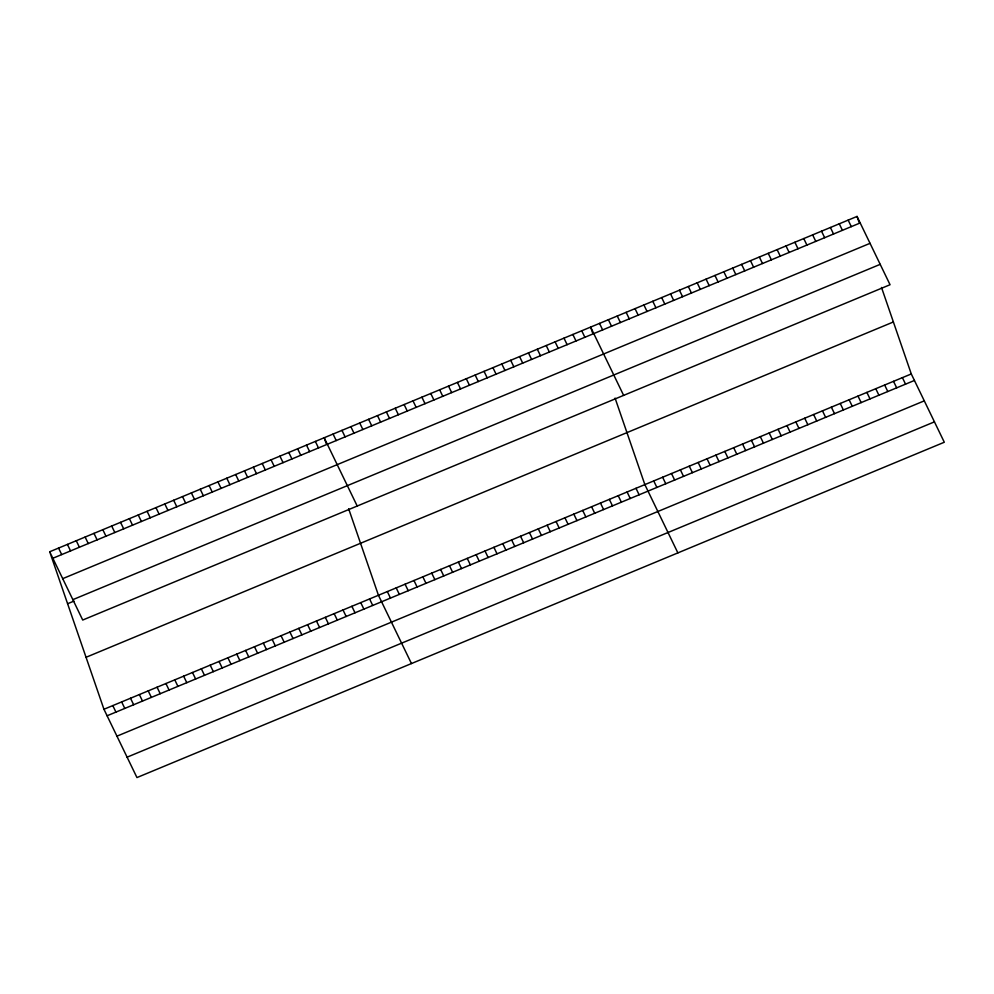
<?xml version="1.0" encoding="UTF-8"?>
<svg xmlns="http://www.w3.org/2000/svg" width="994" height="994" viewBox="0 0 994 994"><rect width="100%" height="100%" fill="white"/><g stroke="black" fill="none" stroke-linecap="round" stroke-linejoin="round"><path stroke-width="1.49" d="M49.7 551.757L857.039 216.431L890.052 284.731L82.713 620.045L49.7 551.757L103.948 709.269L136.961 777.569L944.3 442.243L911.287 373.955L881.504 287.452M52.844 558.268L860.195 222.942M62.709 578.657L870.048 243.331M72.86 599.655L880.199 264.342M67.604 603.731L73.929 601.109M86.043 657.295L893.382 321.969M103.948 709.269L911.287 373.955M107.091 715.779L914.43 380.466M116.944 736.169L924.283 400.855M127.095 757.179L934.447 421.854M848.168 220.121L851.311 226.632M839.284 223.812L842.427 230.322M830.4 227.502L833.544 234.012M902.403 377.645L905.546 384.144M821.516 231.192L824.672 237.703M893.519 381.323L896.675 387.834M812.645 234.882L815.788 241.393M884.648 385.013L887.791 391.524M803.761 238.56L806.904 245.071M875.764 388.704L878.907 395.214M794.877 242.25L798.02 248.761M866.88 392.394L870.023 398.905M785.993 245.94L789.149 252.451M857.996 396.084L861.152 402.595M777.122 249.631L780.265 256.141M849.124 399.774L852.268 406.285M768.238 253.321L771.381 259.832M840.241 403.465L843.384 409.975M759.354 257.011L762.497 263.522M831.357 407.142L834.5 413.653M750.47 260.701L753.626 267.212M822.473 410.833L825.629 417.343M741.599 264.392L744.742 270.89M813.601 414.523L816.745 421.034M732.715 268.069L735.858 274.58M804.718 418.213L807.861 424.724M723.831 271.76L726.974 278.27M795.834 421.903L798.977 428.414M714.947 275.45L718.103 281.961M786.95 425.594L790.106 432.104M706.075 279.14L709.219 285.651M778.078 429.284L781.222 435.794M697.192 282.83L700.335 289.341M769.194 432.974L772.338 439.472M688.308 286.52L691.451 293.031M760.311 436.652L763.454 443.162M679.424 290.211L682.58 296.709M751.427 440.342L754.583 446.853M670.552 293.889L673.696 300.399M742.555 444.032L745.699 450.543M661.669 297.579L664.812 304.089M733.671 447.722L736.815 454.233M652.785 301.269L655.928 307.78M724.788 451.413L727.931 457.923M643.901 304.959L647.057 311.47M715.904 455.103L719.06 461.614M635.029 308.649L638.173 315.16M707.032 458.793L710.176 465.291M626.145 312.34L629.289 318.85M698.148 462.471L701.292 468.982M617.262 316.03L620.405 322.541M689.264 466.161L692.408 472.672M608.378 319.708L611.534 326.218M680.381 469.851L683.537 476.362M599.506 323.398L602.65 329.909M671.509 473.542L674.653 480.052M623.636 395.388L590.622 327.088L592.61 332.866M662.625 477.232L665.769 483.743M581.738 330.778L584.882 337.289M653.741 480.922L656.885 487.433M572.855 334.469L576.011 340.979M677.871 552.9L644.857 484.612L615.075 398.109M563.983 338.159L567.127 344.669M635.986 488.29L639.13 494.801M555.099 341.849L558.243 348.36M627.102 491.98L630.246 498.491M546.215 345.539L549.359 352.038M618.218 495.671L621.362 502.181M537.332 349.217L540.487 355.728M609.334 499.361L612.49 505.871M528.46 352.907L531.604 359.418M600.463 503.051L603.606 509.562M519.576 356.597L522.72 363.108M591.579 506.741L594.723 513.252M510.692 360.288L513.836 366.798M582.695 510.431L585.839 516.942M501.808 363.978L504.964 370.489M573.811 514.122L576.967 520.62M492.937 367.668L496.081 374.179M564.94 517.799L568.083 524.31M484.053 371.358L487.197 377.857M556.056 521.49L559.2 528M475.169 375.036L478.313 381.547M547.172 525.18L550.316 531.691M466.285 378.726L469.441 385.237M538.288 528.87L541.444 535.381M457.414 382.417L460.557 388.927M529.417 532.56L532.56 539.071M448.53 386.107L451.674 392.618M520.533 536.251L523.676 542.761M439.646 389.797L442.79 396.308M511.649 539.941L514.793 546.439M430.762 393.487L433.918 399.998M502.765 543.619L505.921 550.129M421.891 397.178L425.034 403.688M493.894 547.309L497.037 553.82M413.007 400.855L416.151 407.366M485.01 550.999L488.153 557.51M404.123 404.546L407.267 411.056M476.126 554.689L479.27 561.2M395.239 408.236L398.395 414.746M467.242 558.379L470.398 564.89M386.368 411.926L389.511 418.437M458.371 562.07L461.514 568.58M377.484 415.616L380.627 422.127M449.487 565.76L452.63 572.271M368.6 419.306L371.744 425.817M440.603 569.438L443.746 575.948M359.716 422.997L362.872 429.507M431.719 573.128L434.875 579.639M350.845 426.687L353.988 433.185M422.848 576.818L425.991 583.329M341.961 430.365L345.104 436.875M413.964 580.508L417.107 587.019M333.077 434.055L336.221 440.566M405.08 584.199L408.223 590.709M357.206 506.033L324.193 437.745L326.181 443.523M396.196 587.889L399.352 594.4M315.346 441.423L318.49 447.934M387.325 591.579L390.468 598.09M306.487 445.101L309.631 451.611M411.454 663.557L378.441 595.269L348.658 508.766M297.628 448.779L300.784 455.289M369.582 598.947L372.725 605.445M288.782 452.456L291.925 458.967M360.735 602.625L363.879 609.123M279.923 456.134L283.066 462.645M351.876 606.303L355.02 612.801M271.064 459.812L274.22 466.323M343.017 609.981L346.161 616.479M262.217 463.49L265.361 470M334.17 613.658L337.314 620.157M253.358 467.168L256.502 473.678M325.311 617.324L328.455 623.834M244.499 470.845L247.655 477.356M316.452 621.001L319.608 627.512M235.653 474.523L238.796 481.034M307.606 624.679L310.749 631.19M226.794 478.201L229.937 484.712M298.747 628.357L301.89 634.868M217.934 481.879L221.09 488.389M289.888 632.035L293.044 638.546M209.088 485.557L212.231 492.067M281.041 635.713L284.185 642.223M200.229 489.234L203.372 495.745M272.182 639.39L275.326 645.901M191.37 492.912L194.526 499.423M263.323 643.068L266.479 649.579M182.523 496.59L185.667 503.101M254.476 646.746L257.62 653.257M173.664 500.268L176.808 506.778M245.617 650.424L248.761 656.935M164.818 503.946L167.961 510.456M236.758 654.102L239.914 660.612M155.959 507.623L159.102 514.134M227.912 657.779L231.055 664.29M147.1 511.301L150.243 517.812M219.053 661.457L222.196 667.968M138.253 514.979L141.397 521.49M210.194 665.135L213.35 671.646M129.394 518.657L132.537 525.167M201.347 668.813L204.491 675.324M120.535 522.335L123.691 528.845M192.488 672.491L195.632 679.001M111.688 526.012L114.832 532.523M183.629 676.168L186.785 682.679M102.829 529.69L105.973 536.201M174.782 679.846L177.926 686.357M93.97 533.368L97.126 539.879M165.923 683.524L169.067 690.035M85.124 537.046L88.267 543.556M157.064 687.202L160.22 693.713M76.265 540.724L79.408 547.234M148.218 690.88L151.361 697.39M67.406 544.401L70.562 550.912M139.359 694.558L142.502 701.068M58.559 548.079L61.703 554.59M130.512 698.235L133.656 704.746M121.653 701.913L124.797 708.424M112.794 705.591L115.938 712.102M857.039 216.431L859.027 222.209"/></g></svg>
